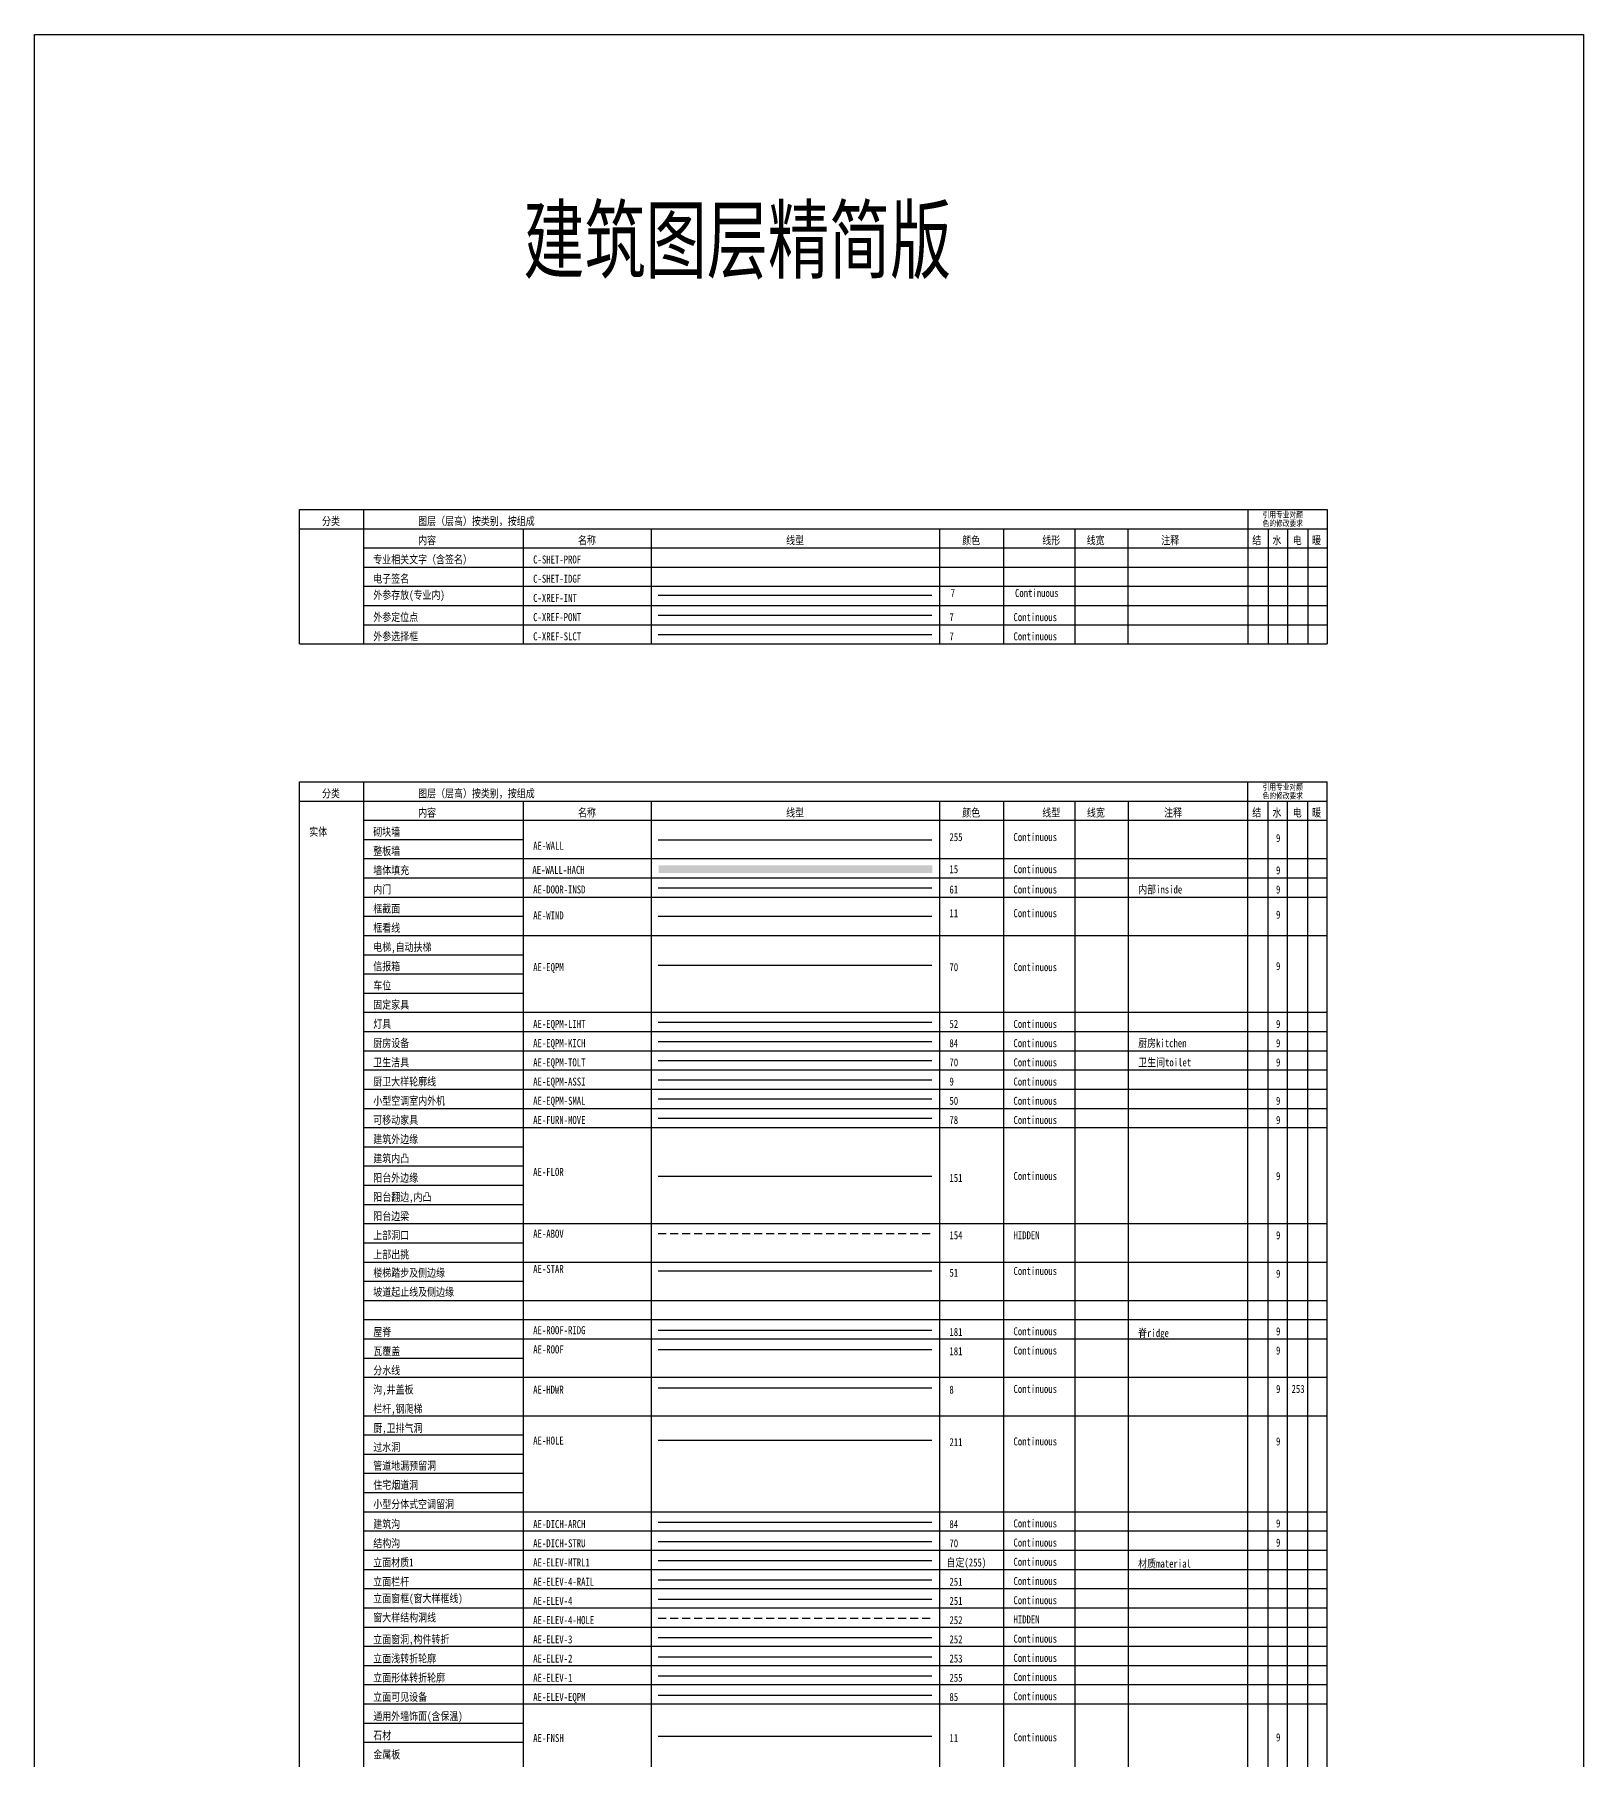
# Model space of a CAD drawing. Extents: x 517373861 to 518926964, y 3499235083 to 3500016639.
# Drawn here: x 517373861 to 517422238, y 3499289085 to 3499342995 of the extents above; entities that cross this region are included whole.
import ezdxf

# ---------------------------------------------------------------- set-up
doc = ezdxf.new("R2010")
doc.units = 0
doc.header["$LTSCALE"] = 1000
doc.header["$MEASUREMENT"] = 0
doc.linetypes.add('HIDDEN', pattern=[0.375, 0.25, -0.125])
doc.layers.get('DEFPOINTS').update_dxf_attribs({"color": 8, "linetype": 'CONTINUOUS'})
for name, color, linetype in [('AE-ABOV', 154, 'HIDDEN'), ('AE-DICH-ARCH', 84, 'CONTINUOUS'), ('AE-DICH-STRU', 70, 'CONTINUOUS'), ('AE-DOOR-INSD', 61, 'CONTINUOUS'), ('AE-ELEV-1', 255, 'CONTINUOUS'), ('AE-ELEV-2', 253, 'CONTINUOUS'), ('AE-ELEV-3', 252, 'CONTINUOUS'), ('AE-ELEV-4', 251, 'CONTINUOUS'), ('AE-ELEV-4-HOLE', 252, 'HIDDEN'), ('AE-ELEV-4-RAIL', 251, 'CONTINUOUS'), ('AE-ELEV-EQPM', 85, 'CONTINUOUS'), ('AE-ELEV-MTRL1', 7, 'CONTINUOUS'), ('AE-EQPM', 70, 'CONTINUOUS'), ('AE-EQPM-ASSI', 9, 'CONTINUOUS'), ('AE-EQPM-KICH', 84, 'CONTINUOUS'), ('AE-EQPM-LIHT', 52, 'CONTINUOUS'), ('AE-EQPM-SMAL', 50, 'CONTINUOUS'), ('AE-EQPM-TOLT', 70, 'CONTINUOUS'), ('AE-FLOR', 151, 'CONTINUOUS'), ('AE-FNSH', 11, 'CONTINUOUS'), ('AE-FURN-MOVE', 78, 'CONTINUOUS'), ('AE-HDWR', 8, 'CONTINUOUS'), ('AE-HOLE', 211, 'CONTINUOUS'), ('AE-ROOF', 181, 'CONTINUOUS'), ('AE-ROOF-RIDG', 181, 'CONTINUOUS'), ('AE-STAR', 51, 'CONTINUOUS'), ('AE-WALL', 255, 'CONTINUOUS'), ('AE-WALL-HACH', 15, 'CONTINUOUS'), ('AE-WIND', 11, 'CONTINUOUS'), ('C-XREF-INT', 7, 'CONTINUOUS')]:
    doc.layers.add(name, color=color, linetype=linetype)
doc.layers.add('C-XREF-PONT', color=7, linetype='CONTINUOUS', plot=False)
doc.layers.add('C-XREF-SLCT', color=7, linetype='CONTINUOUS', plot=False)
doc.styles.add('TH-STYLE1', font='STFANGSO.TTF', dxfattribs={"width": 0.7})

msp = doc.modelspace()

# ---------------------------------------------------------------- linework, layer by layer
at = {"layer": 'AE-ABOV'}
msp.add_line((517393337, 3499305547), (517401890, 3499305547), dxfattribs=at)
at = {"layer": 'AE-DICH-ARCH'}
msp.add_line((517393337, 3499296526), (517401890, 3499296526), dxfattribs=at)
at = {"layer": 'AE-DICH-STRU'}
msp.add_line((517393337, 3499295926), (517401890, 3499295926), dxfattribs=at)
at = {"layer": 'AE-DOOR-INSD'}
msp.add_line((517393337, 3499316347), (517401890, 3499316347), dxfattribs=at)
at = {"layer": 'AE-ELEV-1'}
msp.add_line((517393337, 3499291726), (517401890, 3499291726), dxfattribs=at)
at = {"layer": 'AE-ELEV-2'}
msp.add_line((517393337, 3499292326), (517401890, 3499292326), dxfattribs=at)
at = {"layer": 'AE-ELEV-3'}
msp.add_line((517393337, 3499292926), (517401890, 3499292926), dxfattribs=at)
at = {"layer": 'AE-ELEV-4'}
msp.add_line((517393337, 3499294126), (517401890, 3499294126), dxfattribs=at)
at = {"layer": 'AE-ELEV-4-HOLE'}
msp.add_line((517393337, 3499293526), (517401890, 3499293526), dxfattribs=at)
at = {"layer": 'AE-ELEV-4-RAIL'}
msp.add_line((517393337, 3499294726), (517401890, 3499294726), dxfattribs=at)
at = {"layer": 'AE-ELEV-EQPM'}
msp.add_line((517393337, 3499291126), (517401890, 3499291126), dxfattribs=at)
at = {"layer": 'AE-ELEV-MTRL1'}
msp.add_line((517393337, 3499295326), (517401890, 3499295326), dxfattribs=at)
at = {"layer": 'AE-EQPM'}
msp.add_line((517393337, 3499313922), (517401890, 3499313922), dxfattribs=at)
at = {"layer": 'AE-EQPM-ASSI', "color": 9}
msp.add_line((517393337, 3499310347), (517401890, 3499310347), dxfattribs=at)
at = {"layer": 'AE-EQPM-KICH'}
msp.add_line((517393337, 3499311547), (517401890, 3499311547), dxfattribs=at)
at = {"layer": 'AE-EQPM-LIHT'}
msp.add_line((517393337, 3499312147), (517401890, 3499312147), dxfattribs=at)
at = {"layer": 'AE-EQPM-SMAL'}
msp.add_line((517393337, 3499309747), (517401890, 3499309747), dxfattribs=at)
at = {"layer": 'AE-EQPM-TOLT'}
msp.add_line((517393337, 3499310947), (517401890, 3499310947), dxfattribs=at)
at = {"layer": 'AE-FLOR'}
msp.add_line((517393337, 3499307338), (517401890, 3499307338), dxfattribs=at)
at = {"layer": 'AE-FNSH'}
msp.add_line((517393337, 3499289844), (517401890, 3499289844), dxfattribs=at)
at = {"layer": 'AE-FURN-MOVE'}
msp.add_line((517393337, 3499309147), (517401890, 3499309147), dxfattribs=at)
at = {"layer": 'AE-HDWR'}
msp.add_line((517393337, 3499300726), (517401890, 3499300726), dxfattribs=at)
at = {"layer": 'AE-HOLE'}
msp.add_line((517393337, 3499299086), (517401890, 3499299086), dxfattribs=at)
at = {"layer": 'AE-ROOF'}
msp.add_line((517393337, 3499301926), (517401890, 3499301926), dxfattribs=at)
at = {"layer": 'AE-ROOF-RIDG'}
msp.add_line((517393337, 3499302526), (517401890, 3499302526), dxfattribs=at)
at = {"layer": 'AE-STAR'}
msp.add_line((517393337, 3499304376), (517401890, 3499304376), dxfattribs=at)
at = {"layer": 'AE-WALL'}
msp.add_line((517393337, 3499317838), (517401890, 3499317838), dxfattribs=at)
at = {"layer": 'AE-WALL-HACH'}
msp.add_solid([(517393357, 3499317046), (517393357, 3499316806), (517401901, 3499317046), (517401901, 3499316806)], dxfattribs=at)
at = {"layer": 'AE-WIND'}
msp.add_line((517393337, 3499315458), (517401890, 3499315458), dxfattribs=at)
at = {"layer": 'C-XREF-INT'}
msp.add_line((517393337, 3499325484), (517401890, 3499325484), dxfattribs=at)
at = {"layer": 'C-XREF-PONT'}
msp.add_line((517393337, 3499324854), (517401890, 3499324854), dxfattribs=at)
at = {"layer": 'C-XREF-SLCT'}
msp.add_line((517393337, 3499324254), (517401890, 3499324254), dxfattribs=at)
at = {"layer": 'DEFPOINTS'}
for p, q in [((517382142, 3499323960), (517382142, 3499328160)), ((517382142, 3499328160), (517414233, 3499328160)), ((517384142, 3499323960), (517384142, 3499328160)), ((517411757, 3499328160), (517411757, 3499323960)), ((517414233, 3499328160), (517414233, 3499323960)), ((517382142, 3499327560), (517414233, 3499327560)), ((517389136, 3499323960), (517389136, 3499327560)), ((517393136, 3499323960), (517393136, 3499327560)), ((517402136, 3499323960), (517402136, 3499327560)), ((517404136, 3499323960), (517404136, 3499327560)), ((517406358, 3499323960), (517406358, 3499327560)), ((517408022, 3499323960), (517408022, 3499327560)), ((517412388, 3499327560), (517412388, 3499323960)), ((517412995, 3499327560), (517412995, 3499323960)), ((517413626, 3499327560), (517413626, 3499323960)), ((517384142, 3499326960), (517414233, 3499326960)), ((517384142, 3499326960), (517414233, 3499326960)), ((517384142, 3499326360), (517414233, 3499326360)), ((517384142, 3499325760), (517414233, 3499325760)), ((517384142, 3499325160), (517414233, 3499325160)), ((517384142, 3499324560), (517414233, 3499324560)), ((517384142, 3499324560), (517414233, 3499324560)), ((517382142, 3499323960), (517414233, 3499323960)), ((517382142, 3499319654), (517414233, 3499319654)), ((517382142, 3499270454), (517382142, 3499319654)), ((517384142, 3499270454), (517384142, 3499319654)), ((517411757, 3499270454), (517411757, 3499319654)), ((517414233, 3499270454), (517414233, 3499319654)), ((517382142, 3499319054), (517414233, 3499319054)), ((517389136, 3499270454), (517389136, 3499319054)), ((517393136, 3499270454), (517393136, 3499319054)), ((517402136, 3499270454), (517402136, 3499319054)), ((517404136, 3499270454), (517404136, 3499319054)), ((517406362, 3499270454), (517406362, 3499319054)), ((517408030, 3499270454), (517408030, 3499319054)), ((517412388, 3499270454), (517412388, 3499319054)), ((517412995, 3499270454), (517412995, 3499319054)), ((517413626, 3499270454), (517413626, 3499319054)), ((517384142, 3499318454), (517414233, 3499318454)), ((517384142, 3499318454), (517389136, 3499318454)), ((517384142, 3499317854), (517389136, 3499317854)), ((517384142, 3499317254), (517414233, 3499317254)), ((517384142, 3499316654), (517414233, 3499316654)), ((517384142, 3499316054), (517414233, 3499316054)), ((517384142, 3499315454), (517389136, 3499315454)), ((517384142, 3499315454), (517389136, 3499315454)), ((517384142, 3499314854), (517414233, 3499314854)), ((517384142, 3499314854), (517389136, 3499314854)), ((517384142, 3499314254), (517389136, 3499314254)), ((517384142, 3499313654), (517389136, 3499313654)), ((517384142, 3499313054), (517389136, 3499313054)), ((517384142, 3499312454), (517414233, 3499312454)), ((517384142, 3499311854), (517414233, 3499311854)), ((517384142, 3499311254), (517414233, 3499311254)), ((517384142, 3499310654), (517414233, 3499310654)), ((517384142, 3499310054), (517414233, 3499310054)), ((517384142, 3499309454), (517414233, 3499309454)), ((517384142, 3499308854), (517414233, 3499308854)), ((517384142, 3499308254), (517389136, 3499308254)), ((517384142, 3499308254), (517389136, 3499308254)), ((517384142, 3499308254), (517389136, 3499308254)), ((517384142, 3499307654), (517389136, 3499307654)), ((517384142, 3499307054), (517389136, 3499307054)), ((517384142, 3499306454), (517389136, 3499306454)), ((517384142, 3499305854), (517414233, 3499305854)), ((517384142, 3499305254), (517389136, 3499305254)), ((517384142, 3499304654), (517414233, 3499304654)), ((517384142, 3499304054), (517389136, 3499304054)), ((517384142, 3499303454), (517414233, 3499303454)), ((517384142, 3499302854), (517414233, 3499302854)), ((517384142, 3499302254), (517414233, 3499302254)), ((517384142, 3499301654), (517389136, 3499301654)), ((517384142, 3499301054), (517414233, 3499301054)), ((517384142, 3499299854), (517414233, 3499299854)), ((517384142, 3499299254), (517389136, 3499299254)), ((517384142, 3499298654), (517389136, 3499298654)), ((517384142, 3499298054), (517389136, 3499298054)), ((517384142, 3499297454), (517389136, 3499297454)), ((517384142, 3499296854), (517414233, 3499296854)), ((517384142, 3499296254), (517414233, 3499296254)), ((517384142, 3499295654), (517414233, 3499295654)), ((517384142, 3499295054), (517414233, 3499295054)), ((517384142, 3499294454), (517414233, 3499294454)), ((517384142, 3499293854), (517414233, 3499293854)), ((517384142, 3499293254), (517414233, 3499293254)), ((517384142, 3499292654), (517414233, 3499292654)), ((517384142, 3499292054), (517414233, 3499292054)), ((517384142, 3499291454), (517414233, 3499291454)), ((517384142, 3499290854), (517414233, 3499290854)), ((517393136, 3499290854), (517414233, 3499290854)), ((517384142, 3499290254), (517389136, 3499290254)), ((517384142, 3499289654), (517389136, 3499289654))]:
    msp.add_line(p, q, dxfattribs=at)
msp.add_lwpolyline([(517373861, 3499342995), (517422238, 3499342995), (517422238, 3499235083), (517373861, 3499235083)], close=True, dxfattribs=at)

# ---------------------------------------------------------------- texts
at = {"layer": 'AE-ABOV', "style": 'TH-STYLE1', "width": 0.8}
for s, p in [('上部洞口', (517384442, 3499305365)), ('AE-ABOV', (517389436, 3499305413)), ('154', (517402436, 3499305365)), ('HIDDEN', (517404436, 3499305365)), ('上部出挑', (517384442, 3499304765))]:
    msp.add_text(s, height=250, dxfattribs=at).set_placement(p)
at = {"layer": 'AE-DICH-ARCH', "style": 'TH-STYLE1', "width": 0.8}
for s, p in [('建筑沟', (517384442, 3499296344)), ('AE-DICH-ARCH', (517389436, 3499296344)), ('84', (517402436, 3499296344)), ('Continuous', (517404436, 3499296365))]:
    msp.add_text(s, height=250, dxfattribs=at).set_placement(p)
at = {"layer": 'AE-DICH-STRU', "style": 'TH-STYLE1', "width": 0.8}
for s, p in [('结构沟', (517384442, 3499295744)), ('AE-DICH-STRU', (517389436, 3499295744)), ('70', (517402436, 3499295744)), ('Continuous', (517404436, 3499295765))]:
    msp.add_text(s, height=250, dxfattribs=at).set_placement(p)
at = {"layer": 'AE-DOOR-INSD', "style": 'TH-STYLE1', "width": 0.8}
for s, p in [('内门', (517384442, 3499316165)), ('AE-DOOR-INSD', (517389436, 3499316165)), ('61', (517402436, 3499316165)), ('Continuous', (517404436, 3499316165)), ('内部inside', (517408330, 3499316165))]:
    msp.add_text(s, height=250, dxfattribs=at).set_placement(p)
at = {"layer": 'AE-ELEV-1', "style": 'TH-STYLE1', "width": 0.8}
for s, p in [('立面形体转折轮廓', (517384442, 3499291544)), ('AE-ELEV-1', (517389436, 3499291544)), ('255', (517402436, 3499291544)), ('Continuous', (517404436, 3499291565))]:
    msp.add_text(s, height=250, dxfattribs=at).set_placement(p)
at = {"layer": 'AE-ELEV-2', "style": 'TH-STYLE1', "width": 0.8}
for s, p in [('立面浅转折轮廓', (517384442, 3499292144)), ('AE-ELEV-2', (517389436, 3499292144)), ('253', (517402436, 3499292144)), ('Continuous', (517404436, 3499292165))]:
    msp.add_text(s, height=250, dxfattribs=at).set_placement(p)
at = {"layer": 'AE-ELEV-3', "style": 'TH-STYLE1', "width": 0.8}
for s, p in [('立面窗洞,构件转折', (517384442, 3499292744)), ('AE-ELEV-3', (517389436, 3499292744)), ('252', (517402436, 3499292744)), ('Continuous', (517404436, 3499292765))]:
    msp.add_text(s, height=250, dxfattribs=at).set_placement(p)
at = {"layer": 'AE-ELEV-4', "style": 'TH-STYLE1', "width": 0.8}
for s, p in [('立面窗框(窗大样框线)', (517384442, 3499294024)), ('AE-ELEV-4', (517389436, 3499293944)), ('251', (517402436, 3499293944)), ('Continuous', (517404436, 3499293965))]:
    msp.add_text(s, height=250, dxfattribs=at).set_placement(p)
at = {"layer": 'AE-ELEV-4-HOLE', "style": 'TH-STYLE1', "width": 0.8}
for s, p in [('窗大样结构洞线', (517384442, 3499293424)), ('AE-ELEV-4-HOLE', (517389436, 3499293344)), ('252', (517402436, 3499293344)), ('HIDDEN', (517404436, 3499293365))]:
    msp.add_text(s, height=250, dxfattribs=at).set_placement(p)
at = {"layer": 'AE-ELEV-4-RAIL', "style": 'TH-STYLE1', "width": 0.8}
for s, p in [('立面栏杆', (517384442, 3499294544)), ('AE-ELEV-4-RAIL', (517389436, 3499294544)), ('251', (517402436, 3499294544)), ('Continuous', (517404436, 3499294565))]:
    msp.add_text(s, height=250, dxfattribs=at).set_placement(p)
at = {"layer": 'AE-ELEV-EQPM', "style": 'TH-STYLE1', "width": 0.8}
for s, p in [('立面可见设备', (517384442, 3499290944)), ('AE-ELEV-EQPM', (517389436, 3499290944)), ('85', (517402436, 3499290944)), ('Continuous', (517404436, 3499290965))]:
    msp.add_text(s, height=250, dxfattribs=at).set_placement(p)
at = {"layer": 'AE-ELEV-MTRL1', "style": 'TH-STYLE1', "width": 0.8}
for s, p in [('立面材质1', (517384442, 3499295144)), ('AE-ELEV-MTRL1', (517389436, 3499295144)), ('自定(255)', (517402344, 3499295144)), ('Continuous', (517404436, 3499295165)), ('材质material', (517408330, 3499295109))]:
    msp.add_text(s, height=250, dxfattribs=at).set_placement(p)
at = {"layer": 'AE-EQPM', "style": 'TH-STYLE1', "width": 0.8}
for s, p in [('电梯,自动扶梯', (517384442, 3499314365)), ('信报箱', (517384442, 3499313765)), ('AE-EQPM', (517389436, 3499313740)), ('70', (517402436, 3499313740)), ('Continuous', (517404436, 3499313740)), ('车位', (517384442, 3499313165)), ('固定家具', (517384442, 3499312565))]:
    msp.add_text(s, height=250, dxfattribs=at).set_placement(p)
at = {"layer": 'AE-EQPM-ASSI', "color": 9, "style": 'TH-STYLE1', "width": 0.8}
for s, p in [('厨卫大样轮廓线', (517384442, 3499310165)), ('AE-EQPM-ASSI', (517389436, 3499310165)), ('9', (517402436, 3499310165)), ('Continuous', (517404436, 3499310165))]:
    msp.add_text(s, height=250, dxfattribs=at).set_placement(p)
at = {"layer": 'AE-EQPM-KICH', "style": 'TH-STYLE1', "width": 0.8}
for s, p in [('厨房设备', (517384442, 3499311365)), ('AE-EQPM-KICH', (517389436, 3499311365)), ('84', (517402436, 3499311365)), ('Continuous', (517404436, 3499311365)), ('厨房kitchen', (517408330, 3499311365))]:
    msp.add_text(s, height=250, dxfattribs=at).set_placement(p)
at = {"layer": 'AE-EQPM-LIHT', "style": 'TH-STYLE1', "width": 0.8}
for s, p in [('灯具', (517384442, 3499311965)), ('AE-EQPM-LIHT', (517389436, 3499311965)), ('52', (517402436, 3499311965)), ('Continuous', (517404436, 3499311965))]:
    msp.add_text(s, height=250, dxfattribs=at).set_placement(p)
at = {"layer": 'AE-EQPM-SMAL', "style": 'TH-STYLE1', "width": 0.8}
for s, p in [('小型空调室内外机', (517384442, 3499309565)), ('AE-EQPM-SMAL', (517389436, 3499309565)), ('50', (517402436, 3499309565)), ('Continuous', (517404436, 3499309565))]:
    msp.add_text(s, height=250, dxfattribs=at).set_placement(p)
at = {"layer": 'AE-EQPM-TOLT', "style": 'TH-STYLE1', "width": 0.8}
for s, p in [('卫生洁具', (517384442, 3499310765)), ('AE-EQPM-TOLT', (517389436, 3499310765)), ('70', (517402436, 3499310765)), ('Continuous', (517404436, 3499310765)), ('卫生间toilet', (517408330, 3499310765))]:
    msp.add_text(s, height=250, dxfattribs=at).set_placement(p)
at = {"layer": 'AE-FLOR', "style": 'TH-STYLE1', "width": 0.8}
for s, p in [('建筑外边缘', (517384442, 3499308365)), ('建筑内凸', (517384442, 3499307765)), ('阳台外边缘', (517384442, 3499307160)), ('AE-FLOR', (517389436, 3499307343)), ('151', (517402436, 3499307156)), ('Continuous', (517404436, 3499307216)), ('阳台翻边,内凸', (517384442, 3499306560)), ('阳台边梁', (517384442, 3499305960))]:
    msp.add_text(s, height=250, dxfattribs=at).set_placement(p)
at = {"layer": 'AE-FNSH', "style": 'TH-STYLE1', "width": 0.8}
for s, p in [('通用外墙饰面(含保温)', (517384442, 3499290344)), ('石材', (517384442, 3499289744)), ('AE-FNSH', (517389436, 3499289662)), ('11', (517402436, 3499289662)), ('Continuous', (517404436, 3499289683)), ('金属板', (517384442, 3499289144))]:
    msp.add_text(s, height=250, dxfattribs=at).set_placement(p)
at = {"layer": 'AE-FURN-MOVE', "style": 'TH-STYLE1', "width": 0.8}
for s, p in [('可移动家具', (517384442, 3499308965)), ('AE-FURN-MOVE', (517389436, 3499308965)), ('78', (517402436, 3499308965)), ('Continuous', (517404436, 3499308965))]:
    msp.add_text(s, height=250, dxfattribs=at).set_placement(p)
at = {"layer": 'AE-HDWR', "style": 'TH-STYLE1', "width": 0.8}
for s, p in [('沟,井盖板', (517384442, 3499300544)), ('Continuous', (517404436, 3499300565)), ('AE-HDWR', (517389436, 3499300544)), ('8', (517402436, 3499300544)), ('栏杆,钢爬梯', (517384442, 3499299944))]:
    msp.add_text(s, height=250, dxfattribs=at).set_placement(p)
at = {"layer": 'AE-HOLE', "style": 'TH-STYLE1', "width": 0.8}
for s, p in [('厨,卫排气洞', (517384442, 3499299344)), ('过水洞', (517384442, 3499298744)), ('AE-HOLE', (517389436, 3499298952)), ('211', (517402436, 3499298904)), ('Continuous', (517404436, 3499298926)), ('管道地漏预留洞', (517384442, 3499298165)), ('住宅烟道洞', (517384442, 3499297565)), ('小型分体式空调留洞', (517384442, 3499296965))]:
    msp.add_text(s, height=250, dxfattribs=at).set_placement(p)
at = {"layer": 'AE-ROOF', "style": 'TH-STYLE1', "width": 0.8}
for s, p in [('瓦覆盖', (517384442, 3499301744)), ('AE-ROOF', (517389436, 3499301800)), ('181', (517402436, 3499301744)), ('Continuous', (517404436, 3499301765)), ('分水线', (517384442, 3499301144))]:
    msp.add_text(s, height=250, dxfattribs=at).set_placement(p)
at = {"layer": 'AE-ROOF-RIDG', "style": 'TH-STYLE1', "width": 0.8}
for s, p in [('屋脊', (517384442, 3499302344)), ('AE-ROOF-RIDG', (517389436, 3499302400)), ('181', (517402436, 3499302344)), ('Continuous', (517404436, 3499302365)), ('脊ridge', (517408330, 3499302309))]:
    msp.add_text(s, height=250, dxfattribs=at).set_placement(p)
at = {"layer": 'AE-STAR', "style": 'TH-STYLE1', "width": 0.8}
for s, p in [('楼梯踏步及侧边缘', (517384442, 3499304194)), ('AE-STAR', (517389436, 3499304313)), ('51', (517402436, 3499304194)), ('Continuous', (517404436, 3499304250)), ('坡道起止线及侧边缘', (517384442, 3499303594))]:
    msp.add_text(s, height=250, dxfattribs=at).set_placement(p)
at = {"layer": 'AE-WALL', "style": 'TH-STYLE1', "width": 0.8}
for s, p in [('砌块墙', (517384442, 3499317965)), ('整板墙', (517384442, 3499317365)), ('AE-WALL', (517389436, 3499317530)), ('255', (517402436, 3499317802)), ('Continuous', (517404436, 3499317802))]:
    msp.add_text(s, height=250, dxfattribs=at).set_placement(p)
at = {"layer": 'AE-WALL-HACH', "style": 'TH-STYLE1', "width": 0.8}
for s, p in [('墙体填充', (517384442, 3499316765)), ('AE-WALL-HACH', (517389411, 3499316778)), ('15', (517402436, 3499316799)), ('Continuous', (517404436, 3499316799))]:
    msp.add_text(s, height=250, dxfattribs=at).set_placement(p)
at = {"layer": 'AE-WIND', "style": 'TH-STYLE1', "width": 0.8}
for s, p in [('框截面', (517384442, 3499315565)), ('AE-WIND', (517389436, 3499315357)), ('11', (517402436, 3499315424)), ('Continuous', (517404436, 3499315424)), ('框看线', (517384442, 3499314965))]:
    msp.add_text(s, height=250, dxfattribs=at).set_placement(p)
at = {"layer": 'C-XREF-INT', "style": 'TH-STYLE1', "width": 0.8}
for s, p in [('外参存放(专业内)', (517384442, 3499325364)), ('7', (517402475, 3499325426)), ('Continuous', (517404484, 3499325426)), ('C-XREF-INT', (517389436, 3499325272))]:
    msp.add_text(s, height=250, dxfattribs=at).set_placement(p)
at = {"layer": 'C-XREF-PONT', "style": 'TH-STYLE1', "width": 0.8}
for s, p in [('外参定位点', (517384442, 3499324672)), ('C-XREF-PONT', (517389436, 3499324672)), ('7', (517402436, 3499324672)), ('Continuous', (517404436, 3499324672))]:
    msp.add_text(s, height=250, dxfattribs=at).set_placement(p)
at = {"layer": 'C-XREF-SLCT', "style": 'TH-STYLE1', "width": 0.8}
for s, p in [('外参选择框', (517384442, 3499324072)), ('C-XREF-SLCT', (517389436, 3499324072)), ('7', (517402436, 3499324072)), ('Continuous', (517404436, 3499324072))]:
    msp.add_text(s, height=250, dxfattribs=at).set_placement(p)
at = {"layer": 'DEFPOINTS', "style": 'TH-STYLE1'}
for s, height, width, p in [('建筑图层精简版', 2000, 0.7, (517389128, 3499335583)), ('分类', 250, 0.8, (517382842, 3499327672)), ('图层（层高）按类别，按组成', 250, 0.8, (517385842, 3499327672)), ('色的修改要求', 187.5, 0.8, (517412217, 3499327635)), ('引用专业对颜', 187.5, 0.8, (517412217, 3499327906)), ('内容', 250, 0.8, (517385842, 3499327072)), ('名称', 250, 0.8, (517390836, 3499327072)), ('线型', 250, 0.8, (517397336, 3499327072)), ('颜色', 250, 0.8, (517402836, 3499327072)), ('线形', 250, 0.8, (517405336, 3499327072)), ('线宽', 250, 0.8, (517406722, 3499327072)), ('注释', 250, 0.8, (517409051, 3499327072)), ('结', 250, 0.8, (517411893, 3499327072)), ('水', 250, 0.8, (517412525, 3499327072)), ('电', 250, 0.8, (517413157, 3499327072)), ('暖', 250, 0.8, (517413763, 3499327072)), ('专业相关文字（含签名）', 250, 0.8, (517384442, 3499326472)), ('C-SHET-PROF', 250, 0.8, (517389436, 3499326472)), ('电子签名', 250, 0.8, (517384442, 3499325872)), ('C-SHET-IDGF', 250, 0.8, (517389436, 3499325872)), ('分类', 250, 0.8, (517382842, 3499319165)), ('图层（层高）按类别，按组成', 250, 0.8, (517385842, 3499319165)), ('色的修改要求', 187.5, 0.8, (517412217, 3499319128)), ('引用专业对颜', 187.5, 0.8, (517412217, 3499319400)), ('内容', 250, 0.8, (517385842, 3499318565)), ('名称', 250, 0.8, (517390836, 3499318565)), ('线型', 250, 0.8, (517397336, 3499318565)), ('颜色', 250, 0.8, (517402836, 3499318565)), ('线型', 250, 0.8, (517405336, 3499318565)), ('线宽', 250, 0.8, (517406730, 3499318565)), ('注释', 250, 0.8, (517409140, 3499318565)), ('结', 250, 0.8, (517411893, 3499318565)), ('水', 250, 0.8, (517412525, 3499318565)), ('电', 250, 0.8, (517413157, 3499318565)), ('暖', 250, 0.8, (517413763, 3499318565)), ('实体', 250, 0.8, (517382442, 3499317965)), ('9', 250, 0.8, (517412636, 3499317769)), ('9', 250, 0.8, (517412636, 3499316765)), ('9', 250, 0.8, (517412636, 3499316165)), ('9', 250, 0.8, (517412636, 3499315379)), ('9', 250, 0.8, (517412636, 3499313771)), ('9', 250, 0.8, (517412636, 3499311965)), ('9', 250, 0.8, (517412636, 3499311365)), ('9', 250, 0.8, (517412636, 3499310765)), ('9', 250, 0.8, (517412636, 3499309565)), ('9', 250, 0.8, (517412636, 3499308965)), ('9', 250, 0.8, (517412636, 3499307213)), ('9', 250, 0.8, (517412636, 3499305365)), ('9', 250, 0.8, (517412636, 3499304165)), ('9', 250, 0.8, (517412636, 3499302365)), ('9', 250, 0.8, (517412636, 3499301765)), ('9', 250, 0.8, (517412636, 3499300565)), ('253', 250, 0.8, (517413120, 3499300565)), ('9', 250, 0.8, (517412636, 3499298926)), ('9', 250, 0.8, (517412636, 3499296365)), ('9', 250, 0.8, (517412636, 3499295765)), ('9', 250, 0.8, (517412636, 3499289683))]:
    msp.add_text(s, height=height, dxfattribs=dict(at, width=width)).set_placement(p)

doc.saveas('drawing.dxf')
